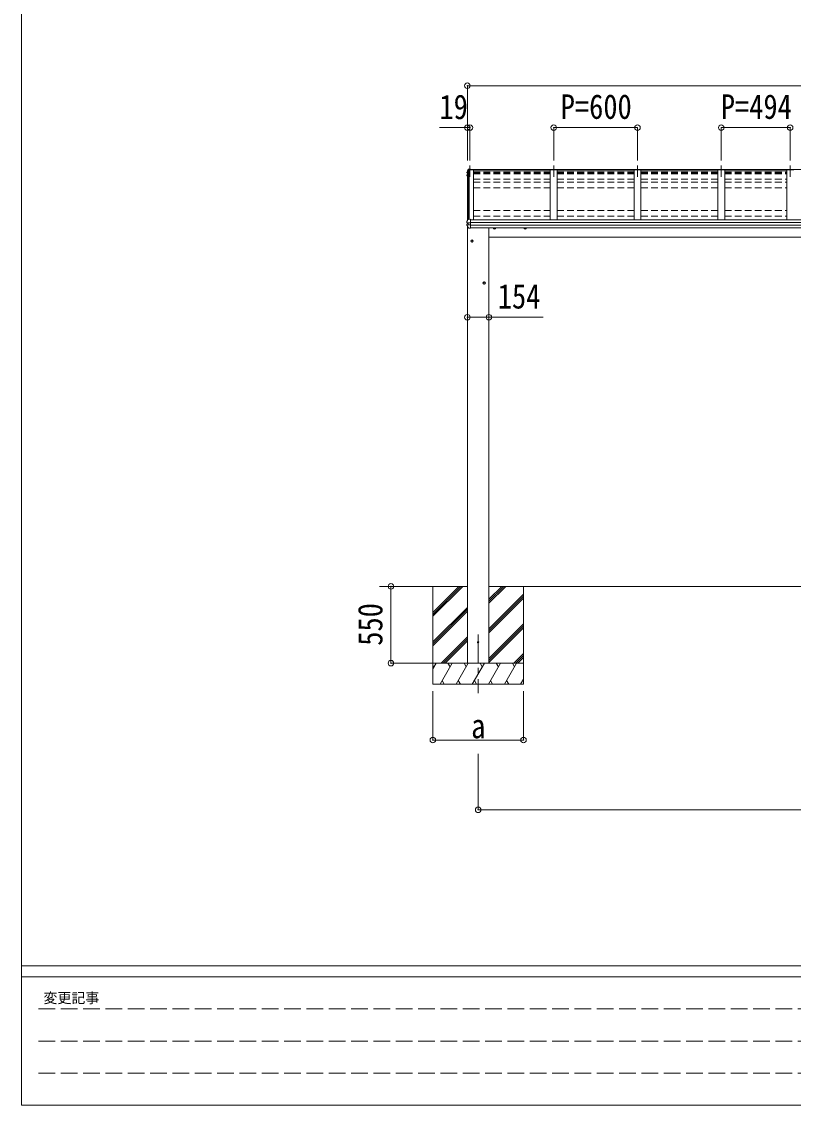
# Model space of a CAD drawing. Units: millimetres at full size, sheet at 1:40; some dimension numbers follow another scale. Extents: x -11243 to 11243, y -7760 to 7760.
# Drawn here: x -11243 to -5714, y -7760 to 0 of the extents above; entities that cross this region are included whole.
import ezdxf
from ezdxf.enums import TextEntityAlignment as Align

# ---------------------------------------------------------------- set-up
doc = ezdxf.new("R2010")
doc.units = ezdxf.units.MM
doc.header["$LTSCALE"] = 40
doc.header["$PDMODE"] = 32
doc.header["$PDSIZE"] = 40
for name, pattern in [('CHAIN1', [8, 5, -1, 1, -1]), ('DASHED1', [1.8, 1.2, -0.6]), ('DASHED3', [4, 3, -1])]:
    doc.linetypes.add(name, pattern=pattern)
for name, color, linetype, lineweight in [('0-0_0', 7, 'Continuous', 9), ('0-1_本体', 5, 'CHAIN1', 9), ('0-3_ELV2', 4, 'Continuous', 9), ('0-6_OTH_LINE', 6, 'Continuous', 9), ('F-0_240', 7, 'Continuous', 9)]:
    doc.layers.add(name, color=color, linetype=linetype, lineweight=lineweight)
doc.styles.add('ＭＳ ゴシック', font='')
doc.styles.get('ＭＳ ゴシック').set_extended_font_data('MS Gothic')

msp = doc.modelspace()

# ---------------------------------------------------------------- linework, layer by layer
at = {"layer": '0-0_0'}
for p, q in [((-8049.31, -4043.93), (-8678.92, -4043.93)), ((-8297.31, -4043.93), (-8297.31, -4743.93)), ((-8297.31, -4229.91), (-8111.33, -4043.93)), ((-8297.31, -4244.05), (-8097.18, -4043.93)), ((-8297.31, -4258.19), (-8083.04, -4043.93)), ((-8297.31, -4046.06), (-8295.18, -4043.93)), ((-3084.31, -4043.93), (-7895.31, -4043.93)), ((-7895.31, -4164.56), (-7774.68, -4043.93)), ((-7895.31, -4150.42), (-7788.82, -4043.93)), ((-7895.31, -4136.28), (-7802.96, -4043.93)), ((-7895.31, -4348.41), (-7647.31, -4100.41)), ((-7647.31, -4043.93), (-7647.31, -4743.93)), ((-7895.31, -4362.55), (-7647.31, -4114.55)), ((-7895.31, -4376.69), (-7647.31, -4128.7)), ((-8297.31, -4442.04), (-8049.31, -4194.04)), ((-8297.31, -4456.18), (-8049.31, -4208.19)), ((-8297.31, -4470.33), (-8049.31, -4222.33)), ((-7895.31, -4560.54), (-7647.31, -4312.54)), ((-7895.31, -4574.68), (-7647.31, -4326.68)), ((-7895.31, -4588.83), (-7647.31, -4340.83)), ((-8237.07, -4593.93), (-8049.31, -4406.17)), ((-8222.92, -4593.93), (-8049.31, -4420.32)), ((-8208.78, -4593.93), (-8049.31, -4434.46)), ((-7716.57, -4593.93), (-7647.31, -4524.67)), ((-7702.42, -4593.93), (-7647.31, -4538.82)), ((-7688.28, -4593.93), (-7647.31, -4552.96)), ((-7647.31, -4593.93), (-8297.31, -4593.93)), ((-8297.31, -4634.03), (-8274.16, -4593.93)), ((-8289.16, -4619.91), (-8297.31, -4605.8)), ((-8245.29, -4743.93), (-8158.69, -4593.93)), ((-8173.69, -4619.91), (-8188.69, -4593.93)), ((-8129.82, -4743.93), (-8043.22, -4593.93)), ((-8058.22, -4619.91), (-8073.22, -4593.93)), ((-8014.35, -4743.93), (-7927.75, -4593.93)), ((-7942.75, -4619.91), (-7957.75, -4593.93)), ((-7898.88, -4743.93), (-7812.28, -4593.93)), ((-7827.28, -4619.91), (-7842.28, -4593.93)), ((-7783.41, -4743.93), (-7696.81, -4593.93)), ((-7726.81, -4593.93), (-7711.81, -4619.91)), ((-8230.29, -4717.95), (-8215.29, -4743.93)), ((-8114.82, -4717.95), (-8099.82, -4743.93)), ((-7999.35, -4717.95), (-7984.35, -4743.93)), ((-7883.88, -4717.95), (-7868.88, -4743.93)), ((-7768.41, -4717.95), (-7753.41, -4743.93)), ((-7667.94, -4743.93), (-7647.31, -4708.19)), ((-7652.94, -4717.95), (-7647.31, -4727.71)), ((-8297.31, -4743.93), (-7647.31, -4743.93))]:
    msp.add_line(p, q, dxfattribs=at)
at = {"layer": '0-0_0', "linetype": 'DASHED1'}
msp.add_line((-8049.31, -4593.93), (-7895.31, -4593.93), dxfattribs=at)
at = {"layer": '0-1_本体'}
for p, q in [((-8030.81, -1030.95), (-8030.81, -1110.2)), ((-7430.81, -1030.95), (-7430.81, -1110.2)), ((-6830.81, -1030.95), (-6830.81, -1110.2)), ((-6230.81, -1030.95), (-6230.81, -1110.2)), ((-5736.81, -1030.95), (-5736.81, -1110.2)), ((-7972.31, -4387.99), (-7972.31, -4809.06))]:
    msp.add_line(p, q, dxfattribs=at)
at = {"layer": '0-3_ELV2'}
for p, q in [((-8052.28, -1078), (-8052.28, -1082.02)), ((-8051.23, -1083.29), (-8049.81, -1083.57)), ((-8049.81, -1081.7), (-8050.37, -1081.59)), ((-8049.81, -1082.04), (-8050.37, -1081.93)), ((-8049.81, -1080.67), (-8042.69, -1062.11)), ((-8049.81, -1080.67), (-8049.81, -1424.94)), ((-8042.98, -1061.95), (-8041.79, -1061.89)), ((-8042.81, -1062.43), (-8042.81, -1410.43)), ((-8042.69, -1062.11), (-8005.81, -1062.11)), ((-8041.64, -1061.68), (-8042.01, -1059.2)), ((-8041.79, -1061.89), (-8042.01, -1060.41)), ((-8027.81, -1055.97), (-8041.97, -1056.75)), ((-8030.81, -1061.07), (-8041.64, -1061.68)), ((-8041.64, -1061.68), (-8041.64, -1062.11)), ((-8041.64, -1062.06), (-8030.81, -1062.06)), ((-8037.11, -1415.79), (-8037.11, -1062.11)), ((-8030.81, -1058.83), (-8030.81, -1062.06)), ((-8030.81, -1058.83), (-8027.81, -1058.83)), ((-8027.81, -1058.83), (-8027.81, -1055.98)), ((-8005.81, -1062.11), (-8005.81, -1418.37)), ((-8005.81, -1067.51), (-7455.81, -1067.51)), ((-7405.81, -1062.11), (-7455.81, -1062.11)), ((-7455.81, -1062.11), (-7455.81, -1418.37)), ((-7405.81, -1062.11), (-7405.81, -1418.37)), ((-7405.81, -1067.51), (-6855.81, -1067.51)), ((-6805.81, -1062.11), (-6855.81, -1062.11)), ((-6855.81, -1062.11), (-6855.81, -1418.37)), ((-6805.81, -1062.11), (-6805.81, -1418.37)), ((-6805.81, -1067.51), (-6255.81, -1067.51)), ((-6205.81, -1062.11), (-6255.81, -1062.11)), ((-6255.81, -1062.11), (-6255.81, -1418.37)), ((-6205.81, -1062.11), (-6205.81, -1418.37)), ((-6205.81, -1067.51), (-5761.81, -1067.51)), ((-5711.81, -1062.11), (-5761.81, -1062.11)), ((-5761.81, -1062.11), (-5761.81, -1418.37)), ((-8052.68, -1096.95), (-8052.68, -1100.99)), ((-8052.64, -1096.61), (-8052.65, -1096.68)), ((-8049.81, -1099.37), (-8051.63, -1099.72)), ((-8049.81, -1095.35), (-8050.95, -1095.49)), ((-8050.66, -1101.06), (-8049.81, -1100.89)), ((-8052.85, -1457.29), (-8052.85, -1450.76)), ((-8052.38, -1438.73), (-8052.38, -1432.23)), ((-8044.81, -1448.38), (-8052.04, -1449.78)), ((-8051.51, -1439.73), (-8051.58, -1439.71)), ((-8051.51, -1439.73), (-8051.5, -1439.72)), ((-8044.26, -1440.66), (-8050.63, -1439.87)), ((-8049.81, -1439.97), (-8049.81, -1449.35)), ((-8049.31, -1463.44), (-8049.31, -4593.93)), ((-8044.81, -1440.59), (-8044.81, -1454.39)), ((-8027.81, -1440.66), (-8042.6, -1440.75)), ((-8027.81, -1454.51), (-8042.6, -1454.31)), ((-8027.81, -1478.82), (-8027.81, -1415.34)), ((-8027.81, -1418.37), (-2951.81, -1418.37)), ((-8027.81, -1437.9), (-2951.81, -1437.9)), ((-8027.81, -1438.8), (-2951.81, -1438.8)), ((-8027.81, -1456.04), (-2951.81, -1456.04)), ((-8027.81, -1458), (-2951.81, -1458)), ((-8040.18, -1477.73), (-8040.17, -1477.75)), ((-8027.81, -1478.82), (-8039.39, -1478.19)), ((-8027.81, -1476.03), (-2951.81, -1476.03)), ((-7895.31, -1476.03), (-7895.31, -4593.93)), ((-7895.31, -1543.93), (-3084.31, -1543.93))]:
    msp.add_line(p, q, dxfattribs=at)
at = {"layer": '0-3_ELV2', "linetype": 'DASHED1'}
for p, q in [((-8005.81, -1077.63), (-7455.81, -1077.63)), ((-8005.81, -1082.48), (-7455.81, -1082.48)), ((-8005.81, -1084.01), (-7455.81, -1084.01)), ((-8005.81, -1085.97), (-7455.81, -1085.97)), ((-7405.81, -1077.63), (-6855.81, -1077.63)), ((-7405.81, -1082.48), (-6855.81, -1082.48)), ((-7405.81, -1084.01), (-6855.81, -1084.01)), ((-7405.81, -1085.97), (-6855.81, -1085.97)), ((-6805.81, -1077.63), (-6255.81, -1077.63)), ((-6805.81, -1082.48), (-6255.81, -1082.48)), ((-6805.81, -1084.01), (-6255.81, -1084.01)), ((-6805.81, -1085.97), (-6255.81, -1085.97)), ((-6205.81, -1077.63), (-5761.81, -1077.63)), ((-6205.81, -1082.48), (-5761.81, -1082.48)), ((-6205.81, -1084.01), (-5761.81, -1084.01)), ((-6205.81, -1085.97), (-5761.81, -1085.97)), ((-8005.81, -1089.74), (-7455.81, -1089.74)), ((-8005.81, -1127.05), (-7455.81, -1127.05)), ((-8005.81, -1148.21), (-7455.81, -1148.21)), ((-7405.81, -1089.74), (-6855.81, -1089.74)), ((-7405.81, -1127.05), (-6855.81, -1127.05)), ((-7405.81, -1148.21), (-6855.81, -1148.21)), ((-6805.81, -1089.74), (-6255.81, -1089.74)), ((-6805.81, -1127.05), (-6255.81, -1127.05)), ((-6805.81, -1148.21), (-6255.81, -1148.21)), ((-6205.81, -1089.74), (-5761.81, -1089.74)), ((-6205.81, -1127.05), (-5761.81, -1127.05)), ((-6205.81, -1148.21), (-5761.81, -1148.21)), ((-8005.81, -1190.72), (-7455.81, -1190.72)), ((-7405.81, -1190.72), (-6855.81, -1190.72)), ((-6805.81, -1190.72), (-6255.81, -1190.72)), ((-6205.81, -1190.72), (-5761.81, -1190.72)), ((-8005.81, -1351), (-7455.81, -1351)), ((-8005.81, -1393.51), (-7455.81, -1393.51)), ((-7405.81, -1351), (-6855.81, -1351)), ((-7405.81, -1393.51), (-6855.81, -1393.51)), ((-6805.81, -1351), (-6255.81, -1351)), ((-6805.81, -1393.51), (-6255.81, -1393.51)), ((-6205.81, -1351), (-5761.81, -1351)), ((-6205.81, -1393.51), (-5761.81, -1393.51))]:
    msp.add_line(p, q, dxfattribs=at)
at = {"layer": '0-3_ELV2'}
for points in [[(-8044.61, -1057.95), (-8048.86, -1068.57), (-8052.2, -1077.51), (-8052.27, -1077.78), (-8052.28, -1077.84)], [(-8052.27, -1077.84), (-8052.28, -1077.95), (-8052.28, -1078.01)], [(-8044.61, -1061.52), (-8045.61, -1064.01), (-8046.59, -1066.51), (-8047.56, -1069.01), (-8048.52, -1071.52), (-8049.46, -1074.03), (-8050.39, -1076.54), (-8051.31, -1079.06), (-8052.21, -1081.59)], [(-8027.81, -1058.41), (-8042.01, -1059.2), (-8042.01, -1060.41), (-8043.13, -1060.46)], [(-8041.7, -1062.11), (-8041.79, -1061.54), (-8041.79, -1061.89)], [(-8030.81, -1062.11), (-8030.81, -1058.84), (-2948.81, -1058.84)], [(-8052.65, -1096.63), (-8052.68, -1096.8), (-8052.68, -1096.94)], [(-8052.51, -1101.64), (-8051.05, -1104.18), (-8049.81, -1106.3)], [(-8052.32, -1431.89), (-8052.37, -1432.1), (-8052.38, -1432.23)], [(-8044.45, -1411.09), (-8045.48, -1413.67), (-8046.5, -1416.26), (-8047.51, -1418.85), (-8048.5, -1421.45), (-8049.48, -1424.05), (-8050.44, -1426.66), (-8051.39, -1429.28), (-8052.32, -1431.89)], [(-8049.03, -1439.95), (-8050.27, -1439.91), (-8051.5, -1439.72)], [(-8044.26, -1440.66), (-8044.01, -1440.69), (-8043.86, -1440.7)], [(-8027.81, -1415.34), (-8041.81, -1416.02), (-8041.81, -1410.37), (-8043.57, -1410.47)], [(-7854.81, -1483.73), (-7861.31, -1479.97), (-7861.31, -1476.03)], [(-7854.81, -1483.73), (-7848.31, -1479.97), (-7848.31, -1476.03)], [(-7634.82, -1483.73), (-7641.32, -1479.97), (-7641.32, -1476.03)], [(-7634.82, -1483.73), (-7628.32, -1479.97), (-7628.32, -1476.03)], [(-8016.31, -1578.73), (-8022.81, -1574.97), (-8022.81, -1567.47), (-8016.31, -1563.72)], [(-8016.31, -1578.73), (-8009.81, -1574.97), (-8009.81, -1567.47), (-8016.31, -1563.72)], [(-7929.31, -1878.73), (-7935.81, -1874.97), (-7935.81, -1867.47), (-7929.31, -1863.72)], [(-7929.31, -1878.73), (-7922.81, -1874.97), (-7922.81, -1867.47), (-7929.31, -1863.72)]]:
    msp.add_lwpolyline(points, dxfattribs=at)
for centre, radius in [((-8016.31, -1571.22), 8.5), ((-8016.31, -1571.22), 7.7), ((-8016.31, -1571.22), 6.5), ((-7929.31, -1871.22), 8.5), ((-7929.31, -1871.22), 7.7), ((-7929.31, -1871.22), 6.5), ((-7972.31, -4443.93), 5)]:
    msp.add_circle(centre, radius, dxfattribs=at)
for centre, radius, start, end in [((-8050.98, -1082.02), 1.3, 160.55137, 259.11062), ((-8050.32, -1081.64), 0.299, 160.48478, 259.11069), ((-7580.87, -1248.52), 498.52, 158.04646, 160.43093), ((-8050.32, -1081.29), 0.3, 212.93591, 259.04607), ((-8043.04, -1062.16), 1.7, 92.9577, 157.99775), ((-8042.39, -1059.33), 2.62, 80.76, 148.16555), ((-8042.97, -1062.25), 0.3, 92.95769, 158.00506), ((-8051.39, -1100.99), 1.3, 100.8784, 209.72862), ((-8051.38, -1096.9), 1.3, 99.76805, 169.97457), ((-8050.93, -1097.83), 2.32, 92.65141, 119.69627), ((-8050.6, -1101.35), 0.299, 100.87832, 209.80871), ((-7618.04, -852.74), 499.04, 209.85327, 210.09589), ((-7618.04, -853.09), 499.04, 209.85327, 210.09589), ((-8051.85, -1450.76), 0.998, 100.914, 179.94879), ((-8051.85, -1457.29), 1, 180, 210.67851), ((-7657.91, -1223.58), 459.05, 210.67556, 213.61643), ((-8051.38, -1438.73), 1, 180, 258.54639), ((-8045.15, -1438.03), 16.37, 271.41275, 274.51688), ((-8043.52, -1411.47), 1, 92.95955, 157.94622), ((-8039.34, -1477.19), 1, 213.61937, 266.89265), ((-7854.81, -1476.22), 8.5, 178.68482, 1.31518), ((-7854.81, -1476.22), 7.7, 178.54815, 1.45185), ((-7854.81, -1476.22), 6.5, 178.27991, 1.72009), ((-7634.82, -1476.22), 8.5, 178.68472, 1.31528), ((-7634.82, -1476.22), 7.7, 178.54804, 1.45196), ((-7634.82, -1476.22), 6.5, 178.27976, 1.72024)]:
    msp.add_arc(centre, radius, start, end, dxfattribs=at)
for centre, major_axis, ratio, start_param, end_param in [((-8043.81, -1454.19), (1, 0.195), 0.067217, 3.1284981, 3.4826308), ((-8043.96, -1433.14), (9.96, -2.12), 0.734427, 4.8771941, 5.0024979), ((-8043.96, -1461.91), (9.97, 1.96), 0.736539, 1.29146, 1.4167637)]:
    msp.add_ellipse(centre, major_axis=major_axis, ratio=ratio, start_param=start_param, end_param=end_param, dxfattribs=at)
at = {"layer": '0-6_OTH_LINE'}
for p, q in [((-8049.81, -458.84), (-8049.81, -994.3)), ((-8049.81, -458.84), (-2929.81, -458.84)), ((-8049.81, -758.84), (-8250.03, -758.84)), ((-8049.81, -758.84), (-8049.81, -994.3)), ((-8030.81, -758.84), (-8049.81, -758.84)), ((-8030.81, -758.84), (-8030.81, -994.3)), ((-7430.81, -758.84), (-6830.81, -758.84)), ((-7430.81, -758.84), (-7430.81, -994.3)), ((-6830.81, -758.84), (-6830.81, -994.3)), ((-6230.81, -758.84), (-5736.81, -758.84)), ((-6230.81, -758.84), (-6230.81, -994.3)), ((-5736.81, -758.84), (-5736.81, -994.3)), ((-8049.31, -2116.62), (-7895.31, -2116.62)), ((-8597.31, -4043.93), (-8298.31, -4043.93)), ((-8597.31, -4593.93), (-8597.31, -4043.93)), ((-8597.31, -4593.93), (-8298.31, -4593.93)), ((-8297.31, -5143.91), (-8297.31, -4793.93)), ((-7647.31, -5143.91), (-7647.31, -4793.93)), ((-8297.31, -5143.91), (-7647.31, -5143.91)), ((-7972.31, -5643.93), (-7972.31, -5243.93)), ((-7972.31, -5643.93), (-3007.31, -5643.93))]:
    msp.add_line(p, q, dxfattribs=at)
at = {"layer": '0-6_OTH_LINE', "lineweight": 18}
msp.add_line((-7895.31, -2116.62), (-7506.1, -2116.62), dxfattribs=at)
at = {"layer": '0-6_OTH_LINE'}
for p in [(-8049.81, -458.84), (-8049.81, -758.84), (-8030.81, -758.84), (-7430.81, -758.84), (-6830.81, -758.84), (-6230.81, -758.84), (-5736.81, -758.84), (-8049.31, -2116.62), (-7895.31, -2116.62), (-8597.31, -4043.93), (-8597.31, -4593.93), (-8297.31, -5143.91), (-7647.31, -5143.91), (-7972.31, -5643.93)]:
    msp.add_point(p, dxfattribs=at)
at = {"layer": 'F-0_240', "color": 5}
for p, q in [((-11242.74, 7760), (-11242.74, -7760)), ((-11242.74, -6760), (10677.26, -6760)), ((-11242.74, -6840), (7121.58, -6840)), ((-11242.74, -7760), (10677.26, -7760))]:
    msp.add_line(p, q, dxfattribs=at)
at = {"layer": 'F-0_240', "color": 4, "linetype": 'DASHED3'}
for p, q in [((-11122.75, -7070), (-4718.42, -7070)), ((-11122.75, -7300), (-4718.42, -7300)), ((-11122.75, -7530), (-4718.42, -7530))]:
    msp.add_line(p, q, dxfattribs=at)

# ---------------------------------------------------------------- texts
at = {"layer": '0-6_OTH_LINE', "color": 7, "style": 'ＭＳ ゴシック', "width": 0.85}
for s, p in [('19', (-8249.71, -750.42)), ('P=600', (-7380.81, -748.84)), ('P=494', (-6233.81, -748.84)), ('154', (-7831.81, -2107.19)), ('a', (-8022.31, -5183.91))]:
    msp.add_text(s, height=176, dxfattribs=at).set_placement(p, align=Align.BOTTOM_LEFT)
msp.add_text('550', height=176, rotation=90, dxfattribs=at).set_placement((-8605.31, -4468.93), align=Align.BOTTOM_LEFT)
at = {"layer": 'F-0_240', "style": 'ＭＳ ゴシック'}
msp.add_text('変更記事', height=73.31, dxfattribs=at).set_placement((-11086.44, -7050), align=Align.BOTTOM_LEFT)

doc.saveas('drawing.dxf')
